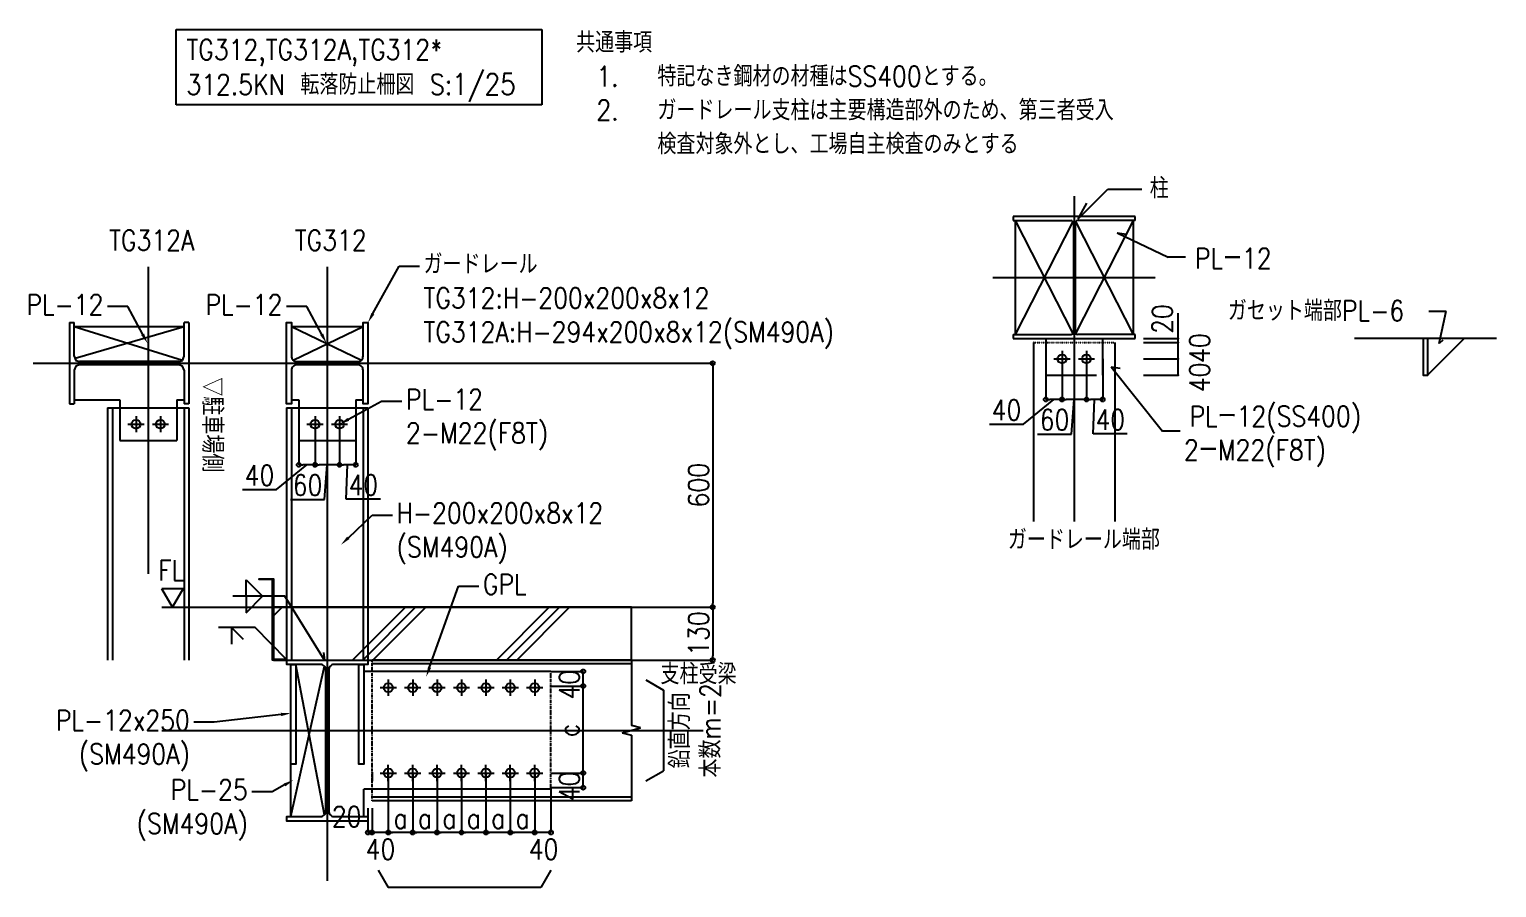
# Model space of a CAD drawing. Extents: x -668440 to 1010955, y -1678500 to 210463.
# Drawn here: x -299062 to -226898, y -1551839 to -1509617 of the extents above; entities that cross this region are included whole.
import ezdxf
from ezdxf import colors
from ezdxf.entities.mleader import LeaderData, LeaderLine
from ezdxf.enums import TextEntityAlignment as Align
from ezdxf.math import Vec2, Vec3

# ---------------------------------------------------------------- set-up
doc = ezdxf.new("R2010")
doc.units = 0
doc.header["$MEASUREMENT"] = 0
for name, pattern in [('CENTER', [2, 1.25, -0.25, 0.25, -0.25]), ('DASHED2', [0.375, 0.25, -0.125]), ('HIDDEN', [8, 1, -2, 2, -2, 1])]:
    doc.linetypes.add(name, pattern=pattern)
doc.layers.get('0').update_dxf_attribs({"color": 3, "linetype": 'CONTINUOUS'})
doc.layers.get('Defpoints').update_dxf_attribs({"color": 251, "linetype": 'CONTINUOUS'})
for name, color, linetype in [('RC床', 7, 'CONTINUOUS'), ('Sプレート', 1, 'CONTINUOUS'), ('Sプレート文字', 1, 'CONTINUOUS'), ('Sボルト', 2, 'CONTINUOUS'), ('S二次部材', 6, 'CONTINUOUS'), ('S二次部材文字', 6, 'CONTINUOUS'), ('S大梁', 4, 'CONTINUOUS'), ('s小梁', 7, 'CONTINUOUS'), ('S柱', 4, 'CONTINUOUS'), ('S柱文字', 4, 'CONTINUOUS'), ('寸法', 3, 'CONTINUOUS'), ('注記', 3, 'CONTINUOUS'), ('通り芯', 3, 'CENTER')]:
    doc.layers.add(name, color=color, linetype=linetype)
doc.styles.add('DRACAD', font='txt', dxfattribs={"width": 0.85, "bigfont": 'extfont2'})
doc.dimstyles.new('MYDIM', dxfattribs={"dimtxt": 120, "dimasz": 20, "dimexe": 1.25, "dimexo": 50, "dimgap": 50, "dimtad": 1, "dimdec": 4, "dimdsep": 46, "dimtxsty": 'DRACAD', "dimblk": 'ORIGIN', "dimcen": 2.5, "dimadec": 0, "dimazin": 0, "dimtfac": 1, "dimtdec": 4, "dimtmove": 0, "dimatfit": 3, "dimfxl": 1, "dimtolj": 1, "dimtzin": 0, "dimarcsym": 0})

# ---------------------------------------------------------------- blocks, each defined once
blk = doc.blocks.new('_ORIGIN')
at = {"color": 0, "linetype": 'ByBlock', "lineweight": -2}
blk.add_line((0, 0), (-1, 0), dxfattribs=at)
blk.add_circle((0, 0), 0.5, dxfattribs=at)
blk = doc.blocks.new('*D10367')
at = {"color": 0, "lineweight": -2}
for p, q in [((747.8, 0), (947.8, 0)), ((947.8, -10), (947.8, -590)), ((747.8, -600), (947.8, -600))]:
    blk.add_line(p, q, dxfattribs=at)
at = {"layer": 'Defpoints', "color": 0}
for p in [(747.8, 0), (747.8, -600), (947.8, -600)]:
    blk.add_point(p, dxfattribs=at)
at = {"color": 0, "linetype": 'ByBlock', "lineweight": -2, "xscale": 10, "yscale": 10, "zscale": 10}
for p, rotation in [((947.8, 0), 89.99999999999999), ((947.8, -600), 270)]:
    blk.add_blockref('_ORIGIN', p, dxfattribs=dict(at, rotation=rotation))
at = {"color": 0, "insert": (912.8, -300), "char_height": 50, "attachment_point": 5, "rotation": 90, "style": 'DRACAD'}
blk.add_mtext('\\A1;600', dxfattribs=at)
blk = doc.blocks.new('*D10368')
at = {"color": 0, "lineweight": -2}
for p, q in [((747.8, -600), (947.8, -600)), ((947.8, -610), (947.8, -720)), ((747.8, -730), (947.8, -730))]:
    blk.add_line(p, q, dxfattribs=at)
at = {"layer": 'Defpoints', "color": 0}
for p in [(747.8, -600), (747.8, -730), (947.8, -730)]:
    blk.add_point(p, dxfattribs=at)
at = {"color": 0, "linetype": 'ByBlock', "lineweight": -2, "xscale": 10, "yscale": 10, "zscale": 10}
for p, rotation in [((947.8, -600), 90), ((947.8, -730), 270)]:
    blk.add_blockref('_ORIGIN', p, dxfattribs=dict(at, rotation=rotation))
at = {"color": 0, "insert": (912.8, -665), "char_height": 50, "attachment_point": 5, "rotation": 90, "style": 'DRACAD'}
blk.add_mtext('\\A1;130', dxfattribs=at)
blk = doc.blocks.new('*D10369')
at = {"color": 0, "lineweight": -2}
for p, q in [((-30, -150), (-30, -250)), ((30, -150), (30, -250)), ((20, -250), (-20, -250)), ((-6.7, -334.9), (0, -250)), ((-90.4, -334.9), (-6.7, -334.9))]:
    blk.add_line(p, q, dxfattribs=at)
at = {"layer": 'Defpoints', "color": 0}
for p in [(-30, -150), (30, -150), (-30, -250)]:
    blk.add_point(p, dxfattribs=at)
at = {"color": 0, "linetype": 'ByBlock', "lineweight": -2, "xscale": 10, "yscale": 10, "zscale": 10, "rotation": 180}
blk.add_blockref('_ORIGIN', (-30, -250), dxfattribs=at)
at = {"color": 0, "linetype": 'ByBlock', "lineweight": -2, "xscale": 10, "yscale": 10, "zscale": 10}
blk.add_blockref('_ORIGIN', (30, -250), dxfattribs=at)
at = {"color": 0, "insert": (-48.6, -299.9), "char_height": 50, "attachment_point": 5, "style": 'DRACAD'}
blk.add_mtext('\\A1;60', dxfattribs=at)
blk = doc.blocks.new('*D10370')
at = {"color": 0, "lineweight": -2}
for p, q in [((-70, -150), (-70, -250)), ((-30, -150), (-30, -250)), ((-124.9, -310.8), (-50, -250)), ((-40, -250), (-60, -250)), ((-208.6, -310.8), (-124.9, -310.8))]:
    blk.add_line(p, q, dxfattribs=at)
at = {"layer": 'Defpoints', "color": 0}
for p in [(-70, -150), (-30, -150), (-70, -250)]:
    blk.add_point(p, dxfattribs=at)
at = {"color": 0, "linetype": 'ByBlock', "lineweight": -2, "xscale": 10, "yscale": 10, "zscale": 10, "rotation": 180}
blk.add_blockref('_ORIGIN', (-70, -250), dxfattribs=at)
at = {"color": 0, "linetype": 'ByBlock', "lineweight": -2, "xscale": 10, "yscale": 10, "zscale": 10}
blk.add_blockref('_ORIGIN', (-30, -250), dxfattribs=at)
at = {"color": 0, "insert": (-166.8, -275.8), "char_height": 50, "attachment_point": 5, "style": 'DRACAD'}
blk.add_mtext('\\A1;40', dxfattribs=at)
blk = doc.blocks.new('*D10371')
at = {"color": 0, "lineweight": -2}
for p, q in [((30, -150), (30, -250)), ((70, -150), (70, -250)), ((60, -250), (40, -250)), ((46.7, -334.6), (50, -250)), ((130.4, -334.6), (46.7, -334.6))]:
    blk.add_line(p, q, dxfattribs=at)
at = {"layer": 'Defpoints', "color": 0}
for p in [(30, -150), (70, -150), (30, -250)]:
    blk.add_point(p, dxfattribs=at)
at = {"color": 0, "linetype": 'ByBlock', "lineweight": -2, "xscale": 10, "yscale": 10, "zscale": 10, "rotation": 180}
blk.add_blockref('_ORIGIN', (30, -250), dxfattribs=at)
at = {"color": 0, "linetype": 'ByBlock', "lineweight": -2, "xscale": 10, "yscale": 10, "zscale": 10}
blk.add_blockref('_ORIGIN', (70, -250), dxfattribs=at)
at = {"color": 0, "insert": (88.6, -299.6), "char_height": 50, "attachment_point": 5, "style": 'DRACAD'}
blk.add_mtext('\\A1;40', dxfattribs=at)
blk = doc.blocks.new('*D10372')
at = {"color": 0, "lineweight": -2}
for p, q in [((1806.8, 10.7), (1806.8, -89.3)), ((1866.8, 10.7), (1866.8, -89.3)), ((1856.8, -89.3), (1816.8, -89.3)), ((1830.2, -174.2), (1836.8, -89.3)), ((1746.4, -174.2), (1830.2, -174.2))]:
    blk.add_line(p, q, dxfattribs=at)
at = {"layer": 'Defpoints', "color": 0}
for p in [(1806.8, 10.7), (1866.8, 10.7), (1806.8, -89.3)]:
    blk.add_point(p, dxfattribs=at)
at = {"color": 0, "linetype": 'ByBlock', "lineweight": -2, "xscale": 10, "yscale": 10, "zscale": 10, "rotation": 180}
blk.add_blockref('_ORIGIN', (1806.8, -89.3), dxfattribs=at)
at = {"color": 0, "linetype": 'ByBlock', "lineweight": -2, "xscale": 10, "yscale": 10, "zscale": 10}
blk.add_blockref('_ORIGIN', (1866.8, -89.3), dxfattribs=at)
at = {"color": 0, "insert": (1788.3, -139.2), "char_height": 50, "attachment_point": 5, "style": 'DRACAD'}
blk.add_mtext('\\A1;60', dxfattribs=at)
blk = doc.blocks.new('*D10373')
at = {"color": 0, "lineweight": -2}
for p, q in [((1766.8, 10.7), (1766.8, -89.3)), ((1806.8, 10.7), (1806.8, -89.3)), ((1711.9, -150.1), (1786.8, -89.3)), ((1796.8, -89.3), (1776.8, -89.3)), ((1628.2, -150.1), (1711.9, -150.1))]:
    blk.add_line(p, q, dxfattribs=at)
at = {"layer": 'Defpoints', "color": 0}
for p in [(1766.8, 10.7), (1806.8, 10.7), (1766.8, -89.3)]:
    blk.add_point(p, dxfattribs=at)
at = {"color": 0, "linetype": 'ByBlock', "lineweight": -2, "xscale": 10, "yscale": 10, "zscale": 10, "rotation": 180}
blk.add_blockref('_ORIGIN', (1766.8, -89.3), dxfattribs=at)
at = {"color": 0, "linetype": 'ByBlock', "lineweight": -2, "xscale": 10, "yscale": 10, "zscale": 10}
blk.add_blockref('_ORIGIN', (1806.8, -89.3), dxfattribs=at)
at = {"color": 0, "insert": (1670.1, -115.1), "char_height": 50, "attachment_point": 5, "style": 'DRACAD'}
blk.add_mtext('\\A1;40', dxfattribs=at)
blk = doc.blocks.new('*D10374')
at = {"color": 0, "lineweight": -2}
for p, q in [((1866.8, 10.7), (1866.8, -89.3)), ((1906.8, 10.7), (1906.8, -89.3)), ((1896.8, -89.3), (1876.8, -89.3)), ((1883.5, -173.9), (1886.8, -89.3)), ((1967.3, -173.9), (1883.5, -173.9))]:
    blk.add_line(p, q, dxfattribs=at)
at = {"layer": 'Defpoints', "color": 0}
for p in [(1866.8, 10.7), (1906.8, 10.7), (1866.8, -89.3)]:
    blk.add_point(p, dxfattribs=at)
at = {"color": 0, "linetype": 'ByBlock', "lineweight": -2, "xscale": 10, "yscale": 10, "zscale": 10, "rotation": 180}
blk.add_blockref('_ORIGIN', (1866.8, -89.3), dxfattribs=at)
at = {"color": 0, "linetype": 'ByBlock', "lineweight": -2, "xscale": 10, "yscale": 10, "zscale": 10}
blk.add_blockref('_ORIGIN', (1906.8, -89.3), dxfattribs=at)
at = {"color": 0, "insert": (1925.4, -138.9), "char_height": 50, "attachment_point": 5, "style": 'DRACAD'}
blk.add_mtext('\\A1;40', dxfattribs=at)
blk = doc.blocks.new('*D10375')
at = {"color": 0, "lineweight": -2}
for p, q in [((150, -1007.9), (150, -1154.3)), ((210, -1007.9), (210, -1154.3)), ((200, -1154.3), (160, -1154.3))]:
    blk.add_line(p, q, dxfattribs=at)
at = {"layer": 'Defpoints', "color": 0}
for p in [(150, -1007.9), (210, -1007.9), (150, -1154.3)]:
    blk.add_point(p, dxfattribs=at)
at = {"color": 0, "linetype": 'ByBlock', "lineweight": -2, "xscale": 10, "yscale": 10, "zscale": 10, "rotation": 180}
blk.add_blockref('_ORIGIN', (150, -1154.3), dxfattribs=at)
at = {"color": 0, "linetype": 'ByBlock', "lineweight": -2, "xscale": 10, "yscale": 10, "zscale": 10}
blk.add_blockref('_ORIGIN', (210, -1154.3), dxfattribs=at)
at = {"color": 0, "insert": (180, -1119.3), "char_height": 50, "attachment_point": 5, "style": 'DRACAD'}
blk.add_mtext('\\A1;\\A1;a', dxfattribs=at)
blk = doc.blocks.new('*D10376')
at = {"color": 0, "lineweight": -2}
for p, q in [((210, -1007.9), (210, -1154.3)), ((270, -1007.9), (270, -1154.3)), ((260, -1154.3), (220, -1154.3))]:
    blk.add_line(p, q, dxfattribs=at)
at = {"layer": 'Defpoints', "color": 0}
for p in [(210, -1007.9), (270, -1007.9), (210, -1154.3)]:
    blk.add_point(p, dxfattribs=at)
at = {"color": 0, "linetype": 'ByBlock', "lineweight": -2, "xscale": 10, "yscale": 10, "zscale": 10, "rotation": 180}
blk.add_blockref('_ORIGIN', (210, -1154.3), dxfattribs=at)
at = {"color": 0, "linetype": 'ByBlock', "lineweight": -2, "xscale": 10, "yscale": 10, "zscale": 10}
blk.add_blockref('_ORIGIN', (270, -1154.3), dxfattribs=at)
at = {"color": 0, "insert": (240, -1119.3), "char_height": 50, "attachment_point": 5, "style": 'DRACAD'}
blk.add_mtext('\\A1;\\A1;a', dxfattribs=at)
blk = doc.blocks.new('*D10377')
at = {"color": 0, "lineweight": -2}
for p, q in [((270, -1007.9), (270, -1154.3)), ((330, -1007.9), (330, -1154.3)), ((320, -1154.3), (280, -1154.3))]:
    blk.add_line(p, q, dxfattribs=at)
at = {"layer": 'Defpoints', "color": 0}
for p in [(270, -1007.9), (330, -1007.9), (270, -1154.3)]:
    blk.add_point(p, dxfattribs=at)
at = {"color": 0, "linetype": 'ByBlock', "lineweight": -2, "xscale": 10, "yscale": 10, "zscale": 10, "rotation": 180}
blk.add_blockref('_ORIGIN', (270, -1154.3), dxfattribs=at)
at = {"color": 0, "linetype": 'ByBlock', "lineweight": -2, "xscale": 10, "yscale": 10, "zscale": 10}
blk.add_blockref('_ORIGIN', (330, -1154.3), dxfattribs=at)
at = {"color": 0, "insert": (300, -1119.3), "char_height": 50, "attachment_point": 5, "style": 'DRACAD'}
blk.add_mtext('\\A1;\\A1;a', dxfattribs=at)
blk = doc.blocks.new('*D10378')
at = {"color": 0, "lineweight": -2}
for p, q in [((330, -1007.9), (330, -1154.3)), ((390, -1007.9), (390, -1154.3)), ((380, -1154.3), (340, -1154.3))]:
    blk.add_line(p, q, dxfattribs=at)
at = {"layer": 'Defpoints', "color": 0}
for p in [(330, -1007.9), (390, -1007.9), (330, -1154.3)]:
    blk.add_point(p, dxfattribs=at)
at = {"color": 0, "linetype": 'ByBlock', "lineweight": -2, "xscale": 10, "yscale": 10, "zscale": 10, "rotation": 180}
blk.add_blockref('_ORIGIN', (330, -1154.3), dxfattribs=at)
at = {"color": 0, "linetype": 'ByBlock', "lineweight": -2, "xscale": 10, "yscale": 10, "zscale": 10}
blk.add_blockref('_ORIGIN', (390, -1154.3), dxfattribs=at)
at = {"color": 0, "insert": (360, -1119.3), "char_height": 50, "attachment_point": 5, "style": 'DRACAD'}
blk.add_mtext('\\A1;\\A1;a', dxfattribs=at)
blk = doc.blocks.new('*D10379')
at = {"color": 0, "lineweight": -2}
for p, q in [((390, -1007.9), (390, -1154.3)), ((450, -1007.9), (450, -1154.3)), ((440, -1154.3), (400, -1154.3))]:
    blk.add_line(p, q, dxfattribs=at)
at = {"layer": 'Defpoints', "color": 0}
for p in [(390, -1007.9), (450, -1007.9), (390, -1154.3)]:
    blk.add_point(p, dxfattribs=at)
at = {"color": 0, "linetype": 'ByBlock', "lineweight": -2, "xscale": 10, "yscale": 10, "zscale": 10, "rotation": 180}
blk.add_blockref('_ORIGIN', (390, -1154.3), dxfattribs=at)
at = {"color": 0, "linetype": 'ByBlock', "lineweight": -2, "xscale": 10, "yscale": 10, "zscale": 10}
blk.add_blockref('_ORIGIN', (450, -1154.3), dxfattribs=at)
at = {"color": 0, "insert": (420, -1119.3), "char_height": 50, "attachment_point": 5, "style": 'DRACAD'}
blk.add_mtext('\\A1;\\A1;a', dxfattribs=at)
blk = doc.blocks.new('*D10380')
at = {"color": 0, "lineweight": -2}
for p, q in [((450, -1007.9), (450, -1154.3)), ((510, -1007.9), (510, -1154.3)), ((500, -1154.3), (460, -1154.3))]:
    blk.add_line(p, q, dxfattribs=at)
at = {"layer": 'Defpoints', "color": 0}
for p in [(450, -1007.9), (510, -1007.9), (450, -1154.3)]:
    blk.add_point(p, dxfattribs=at)
at = {"color": 0, "linetype": 'ByBlock', "lineweight": -2, "xscale": 10, "yscale": 10, "zscale": 10, "rotation": 180}
blk.add_blockref('_ORIGIN', (450, -1154.3), dxfattribs=at)
at = {"color": 0, "linetype": 'ByBlock', "lineweight": -2, "xscale": 10, "yscale": 10, "zscale": 10}
blk.add_blockref('_ORIGIN', (510, -1154.3), dxfattribs=at)
at = {"color": 0, "insert": (480, -1119.3), "char_height": 50, "attachment_point": 5, "style": 'DRACAD'}
blk.add_mtext('\\A1;\\A1;a', dxfattribs=at)
blk = doc.blocks.new('H294200断面')
for p, q in [((100, 294), (-100, 294)), ((-100, 294), (-100, 282)), ((100, 294), (100, 282)), ((-17, 282), (-100, 282)), ((-7, 278), (-17, 282)), ((-4, 269), (-7, 278)), ((-4, 25), (-4, 269)), ((7, 278), (4, 269)), ((4, 25), (4, 269)), ((17, 282), (7, 278)), ((17, 282), (100, 282)), ((-17, 12), (-100, 12)), ((-100, 0), (-100, 12)), ((100, 0), (-100, 0)), ((-17, 12), (-7, 16)), ((-7, 16), (-4, 25)), ((4, 25), (7, 16)), ((7, 16), (17, 12)), ((17, 12), (100, 12)), ((100, 0), (100, 12))]:
    blk.add_line(p, q)
blk = doc.blocks.new('転落防止柵詳細')
at = {"layer": 'RC床'}
h = blk.add_hatch(dxfattribs=at)
h.set_pattern_fill('CONCRETE', color=256, scale=500, style=0, pattern_type=2)
h.set_pattern_definition([(45, (-43048.62, 626590.11), (-176.7767, 176.7767), []), (45, (-43048.62, 626615.11), (-176.7767, 176.7767), []), (45, (-43048.62, 626640.11), (-176.7767, 176.7767), [])])
h.paths.add_polyline_path([(-132.7195, -729.999), (747.8015, -729.999), (747.8015, -600), (-132.7195, -600)])
blk.add_lwpolyline([(-132.7195, -729.999), (747.8015, -729.999), (747.8015, -600), (-132.7195, -600)], close=True, dxfattribs=at)
at = {"layer": 'Sプレート', "linetype": 'Continuous'}
for p, q in [((1691.84209, 350.68717), (1691.83946, 70.68617)), ((1833.65107, 348.27384), (1691.83946, 70.68617)), ((1691.84209, 350.68717), (1833.64849, 73.09984)), ((1981.84409, 350.68445), (1840.03249, 73.09978)), ((1840.03507, 348.27378), (1981.84146, 70.68345)), ((1981.84409, 350.68445), (1981.84146, 70.68345)), ((-622.25989, 90), (-356.06751, 7.80761)), ((-622.25989, 90), (-352.25989, 90)), ((-620.25989, 12), (-352.25989, 90)), ((-88, 90), (84.19239, 7.80761)), ((-88, 90), (88, 90)), ((-84.19239, 7.80761), (88, 90)), ((-622.25989, -90), (-510.25989, -90)), ((-370.25989, -90), (-352.25989, -90)), ((-88, -90), (-70, -90)), ((70, -90), (88, -90)), ((-89.5, -1114.999), (-89.5, -740.999)), ((-89.5, -1114.999), (-7.30761, -744.80661)), ((-7.30761, -1111.19139), (-77.5, -740.999)), ((89.5, -1114.999), (89.5, -1047.94702))]:
    blk.add_line(p, q, dxfattribs=at)
at = {"layer": 'Sプレート'}
for p, q in [((-510.25989, -90), (-510.25989, -190)), ((-370.25989, -90), (-370.25989, -190)), ((-70, -90), (-70, -190)), ((70, -90), (70, -190)), ((-510.25989, -190), (-370.25989, -190)), ((-70, -190), (70, -190)), ((549.9825, -757.999), (89.5, -757.999)), ((549.9825, -1047.94702), (89.5, -1047.94702))]:
    blk.add_line(p, q, dxfattribs=at)
at = {"layer": 'Sプレート', "linetype": 'HIDDEN', "ltscale": 0.5}
blk.add_line((549.9825, -1047.94702), (549.9825, -757.999), dxfattribs=at)
at = {"layer": 'Sプレート', "linetype": 'DASHED2', "ltscale": 500}
blk.add_lwpolyline([(1766.84178, 60.68631), (1766.84178, -29.31369), (1906.84346, -29.30994), (1906.84009, 60.69006)], dxfattribs=at)
at = {"layer": 'Sプレート'}
for points in [[(-89.5, -740.999), (-77.5, -740.999), (-77.5, -985.999), (-89.5, -985.999)], [(77.5, -740.999), (89.5, -740.999), (89.5, -985.973), (77.5, -985.973)]]:
    blk.add_lwpolyline(points, close=True, dxfattribs=at)
for centre in [(1806.84178, 10.68631), (1866.84178, 10.68631), (-470.25989, -150), (-410.25989, -150), (-30, -150), (30, -150), (149.9825, -797.999), (209.9825, -797.999), (269.9825, -797.999), (329.9825, -797.999), (389.9825, -797.999), (449.9825, -797.999), (509.9825, -797.999), (149.9825, -1007.94702), (209.9825, -1007.94702), (269.9825, -1007.94702), (329.9825, -1007.94702), (389.9825, -1007.94702), (449.9825, -1007.94702), (509.9825, -1007.94702)]:
    blk.add_circle(centre, 11, dxfattribs=at)
at = {"layer": 'Sプレート文字', "linetype": 'Continuous'}
for p, q in [((1942.59972, 320.34606), (2067.33189, 260.93609)), ((1942.59972, 320.34606), (1965.27154, 317.44236)), ((2110.03239, 260.93609), (2067.33189, 260.93609)), ((2708.39433, 127.70679), (2751.09483, 127.70679)), ((2733.906, 48.50176), (2751.09483, 127.70679)), ((2743.39096, 57.06954), (2733.906, 48.50176)), ((1927.74613, -8.60521), (2054.13515, -167.01526)), ((1927.74613, -8.60521), (1949.36766, -12.31176)), ((2096.83565, -167.01526), (2054.13515, -167.01526)), ((-199.81808, -573.22243), (-199.81808, -532.71043)), ((-199.81808, -532.71043), (-159.31032, -573.22243)), ((-104.43771, -573.22243), (-232.17308, -573.22243)), ((-199.81808, -573.22243), (-199.81808, -613.73443)), ((-199.81808, -613.73443), (-159.31032, -573.22243)), ((-6.58887, -729.999), (-104.43771, -573.22243)), ((-177.33415, -650.14039), (-267.74515, -650.14039)), ((-235.39015, -650.14039), (-206.74615, -678.78739)), ((-235.39015, -650.14039), (-235.39015, -690.65239)), ((-100.0195, -728.849), (-177.33415, -650.14039)), ((-9.65722, -711.745), (-6.58887, -729.999))]:
    blk.add_line(p, q, dxfattribs=at)
at = {"layer": 'Sボルト'}
for p, q in [((1786.84178, 10.68631), (1826.84178, 10.68631)), ((1806.84178, 30.68631), (1806.84178, -9.31369)), ((1846.84178, 10.68631), (1886.84178, 10.68631)), ((1866.84178, 30.68631), (1866.84178, -9.31369)), ((-470.25989, -130), (-470.25989, -170)), ((-410.25989, -130), (-410.25989, -170)), ((-30, -130), (-30, -170)), ((30, -130), (30, -170)), ((-490.25989, -150), (-450.25989, -150)), ((-430.25989, -150), (-390.25989, -150)), ((-50, -150), (-10, -150)), ((10, -150), (50, -150)), ((149.9825, -777.999), (149.9825, -817.999)), ((209.9825, -777.999), (209.9825, -817.999)), ((269.9825, -777.999), (269.9825, -817.999)), ((329.9825, -777.999), (329.9825, -817.999)), ((389.9825, -777.999), (389.9825, -817.999)), ((449.9825, -777.999), (449.9825, -817.999)), ((509.9825, -777.999), (509.9825, -817.999)), ((129.9825, -797.999), (169.9825, -797.999)), ((189.9825, -797.999), (229.9825, -797.999)), ((249.9825, -797.999), (289.9825, -797.999)), ((309.9825, -797.999), (349.9825, -797.999)), ((369.9825, -797.999), (409.9825, -797.999)), ((429.9825, -797.999), (469.9825, -797.999)), ((489.9825, -797.999), (529.9825, -797.999)), ((129.9825, -1007.94702), (169.9825, -1007.94702)), ((149.9825, -1027.94702), (149.9825, -987.94702)), ((189.9825, -1007.94702), (229.9825, -1007.94702)), ((209.9825, -1027.94702), (209.9825, -987.94702)), ((249.9825, -1007.94702), (289.9825, -1007.94702)), ((269.9825, -1027.94702), (269.9825, -987.94702)), ((309.9825, -1007.94702), (349.9825, -1007.94702)), ((329.9825, -1027.94702), (329.9825, -987.94702)), ((369.9825, -1007.94702), (409.9825, -1007.94702)), ((389.9825, -1027.94702), (389.9825, -987.94702)), ((429.9825, -1007.94702), (469.9825, -1007.94702)), ((449.9825, -1027.94702), (449.9825, -987.94702)), ((489.9825, -1007.94702), (529.9825, -1007.94702)), ((509.9825, -1027.94702), (509.9825, -987.94702))]:
    blk.add_line(p, q, dxfattribs=at)
at = {"layer": 'S二次部材', "linetype": 'HIDDEN', "ltscale": 0.2}
blk.add_line((1736.83978, 50.68431), (1937.32548, 50.68431), dxfattribs=at)
at = {"layer": 'S二次部材', "linetype": 'Continuous'}
blk.add_line((1737.32348, 50.68431), (1736.84178, 50.68431), dxfattribs=at)
at = {"layer": 'S二次部材'}
for p, q in [((1736.84178, 50.68431), (1736.84178, -389.31469)), ((1936.84178, 50.68431), (1936.84178, -389.31469)), ((-540.25989, -110), (-540.25989, -729.999)), ((-540.25989, -110), (-340.25989, -110)), ((-528.25989, -110), (-528.25989, -729.999)), ((-352.25989, -110), (-352.25989, -729.999)), ((-340.25989, -110), (-340.25989, -729.999)), ((-100, -110), (-100, -729.999)), ((-100, -110), (100, -110)), ((-88, -110), (-88, -729.999)), ((88, -110), (88, -729.999)), ((100, -110), (100, -729.999))]:
    blk.add_line(p, q, dxfattribs=at)
blk.add_lwpolyline([(88, 17), (88, 100), (100, 100), (100, -100), (88, -100), (88, -17, 0.4142135624), (75, -4), (-75, -4, 0.4142135624), (-88, -17), (-88, -100), (-100, -100), (-100, 100), (-88, 100), (-88, 17, 0.4142135624), (-75, 4), (75, 4, 0.4142135624)], format="xyb", close=True, dxfattribs=at)
blk.add_lwpolyline([(-100.0195, -727.699), (-100.0195, -729.999), (-135.0195, -729.999), (-135.0195, -532.299), (-167.7195, -532.299), (-167.7195, -529.999), (-132.7195, -529.999), (-132.7195, -727.699)], close=True, dxfattribs=at)
at = {"layer": 'S大梁'}
blk.add_lwpolyline([(99.5, -729.999), (99.5, -740.999), (16.5, -740.999, 0.4142135624), (3.5, -753.999), (3.5, -1101.999, 0.4142135624), (16.5, -1114.999), (99.5, -1114.999), (99.5, -1125.999), (-99.5, -1125.999), (-99.5, -1114.999), (-16.5, -1114.999, 0.4142135624), (-3.5, -1101.999), (-3.5, -753.999, 0.4142135624), (-16.5, -740.999), (-99.5, -740.999), (-99.5, -729.999)], format="xyb", close=True, dxfattribs=at)
at = {"layer": 's小梁', "linetype": 'Continuous'}
for p, q in [((747.8015, -729.999), (109.9805, -729.999)), ((747.8015, -738.999), (109.9805, -738.999)), ((109.9805, -1005.96607), (109.9805, -1027.975)), ((747.8015, -1066.999), (109.9805, -1066.999)), ((747.8015, -1075.999), (109.9805, -1075.999))]:
    blk.add_line(p, q, dxfattribs=at)
at = {"layer": 's小梁', "linetype": 'HIDDEN', "ltscale": 0.5}
blk.add_line((109.9805, -1075.999), (109.9805, -729.999), dxfattribs=at)
at = {"layer": 'S柱', "linetype": 'Continuous'}
for p, q in [((1686.84418, 360.68721), (1686.84409, 350.68721)), ((1686.84409, 350.68721), (1828.84209, 350.68588)), ((1986.84218, 360.6844), (1686.84418, 360.68721)), ((1834.84203, 344.68583), (1834.83952, 76.68483)), ((1838.84403, 344.68579), (1838.84152, 76.68479)), ((1986.84209, 350.6844), (1844.84409, 350.68573)), ((1986.84209, 350.6844), (1986.84218, 360.6844)), ((1686.84146, 70.68621), (1686.84137, 60.68621)), ((1686.84137, 60.68621), (1986.83937, 60.6834)), ((1686.84146, 70.68621), (1828.83946, 70.68488)), ((1986.83946, 70.6834), (1844.84146, 70.68473)), ((1986.83937, 60.6834), (1986.83946, 70.6834))]:
    blk.add_line(p, q, dxfattribs=at)
for centre, start, end in [((1828.84203, 344.68588), 359.99946085, 90.01113185), ((1844.84403, 344.68573), 90.01113185, 180.02280086), ((1828.83952, 76.68488), 269.97717485, 359.98884485), ((1844.93452, 76.55873), 180.02280085, 269.97717485)]:
    blk.add_arc(centre, 5.997, start, end, dxfattribs=at)
at = {"layer": 'S柱文字', "linetype": 'Continuous'}
for p, q in [((1846.16054, 355.2689), (1919.27054, 428.3789)), ((1919.27054, 428.3789), (2002.56854, 428.3789)), ((1846.16054, 355.2689), (1868.07554, 393.2249))]:
    blk.add_line(p, q, dxfattribs=at)
at = {"layer": '寸法', "linetype": 'Continuous'}
for p, q in [((2091.61297, 122.8848), (2091.61522, 10.7029)), ((2006.98868, 60.67473), (2091.61297, 60.67949)), ((2006.98868, 50.69714), (2091.61297, 50.7019)), ((2006.99093, 10.69814), (2091.61522, 10.7029)), ((2006.99093, 10.69814), (2091.61522, 10.7029)), ((2091.61522, 10.7029), (2091.61747, -29.2981)), ((2091.61522, 10.7029), (2091.61634, -9.2971)), ((2006.99318, -29.30286), (2091.61747, -29.2981)), ((549.9825, -757.999), (629.1135, -757.999)), ((629.1135, -793.998), (629.1135, -757.999)), ((549.9825, -793.998), (629.1135, -793.998)), ((629.1135, -1043.94602), (629.1135, -793.998)), ((549.9825, -1007.94702), (629.1135, -1007.94702)), ((549.9825, -1043.94602), (629.1135, -1043.94602)), ((149.9825, -1046.50774), (149.9825, -1154.32609)), ((509.9835, -1046.50774), (509.9835, -1154.32609)), ((549.9825, -1046.50774), (549.9825, -1154.32609)), ((99.9785, -1094.75959), (99.9785, -1154.32609)), ((109.9805, -1094.75959), (109.9805, -1154.32609)), ((549.9825, -1154.32609), (99.9785, -1154.32609))]:
    blk.add_line(p, q, dxfattribs=at)
for points in [[(2091.6129, 61.92949, -1), (2091.61304, 59.42949, -1)], [(2091.6129, 51.9519, -1), (2091.61304, 49.4519, -1)], [(2091.61529, 9.4529, -1), (2091.61515, 11.9529, -1)], [(2091.61529, 9.4529, -1), (2091.61515, 11.9529, -1)], [(2091.6174, -28.0481, -1), (2091.61754, -30.5481, -1)]]:
    blk.add_lwpolyline(points, format="xyb", close=True, dxfattribs=at)
for centre in [(629.1135, -757.999), (629.1135, -793.998), (629.1135, -1007.94702), (629.1135, -1043.94602), (99.9785, -1154.32609), (109.9805, -1154.32609), (149.9825, -1154.32609), (509.9835, -1154.32609), (509.9835, -1154.32609), (549.9825, -1154.32609)]:
    blk.add_circle(centre, 4.998, dxfattribs=at)
at = {"layer": '注記', "linetype": 'Continuous'}
for p, q in [((2875.49526, 60.6834), (2525.69948, 60.6834)), ((-380.79986, -600), (-406.81886, -554.934)), ((-354.78086, -554.934), (-406.81886, -554.934)), ((-380.79986, -600), (-354.78086, -554.934)), ((747.8015, -729.686), (747.8015, -890.999)), ((783.35864, -778.77281), (826.65991, -803.77281)), ((826.65991, -803.77281), (826.65991, -1002.22519)), ((725.4095, -908.999), (770.1935, -896.999)), ((770.1935, -896.999), (747.8015, -890.999)), ((725.4095, -908.999), (747.8015, -914.999)), ((747.8015, -914.999), (747.8015, -1075.999)), ((783.35864, -1027.22519), (826.65991, -1002.22519)), ((124.9825, -1246.60806), (149.9825, -1289.90933)), ((549.9825, -1246.60806), (524.9825, -1289.90933)), ((524.9825, -1289.90933), (149.9825, -1289.90933))]:
    blk.add_line(p, q, dxfattribs=at)
at = {"layer": '注記', "transparency": 33554636}
blk.add_line((2706.59737, -28.25288), (2795.53365, 60.6834), dxfattribs=at)
blk.add_lwpolyline([(2694.59737, 60.6834), (2694.59737, -29.30994), (2706.59737, -29.30994), (2706.59737, 60.6834)], close=True, dxfattribs=at)
at = {"layer": '通り芯'}
for p, q in [((1836.84178, 410.68531), (1836.84178, -389.31469)), ((-440.25989, 237.01954), (-440.25989, -518.05827)), ((0, 237.01954), (0, -1273.13607)), ((1636.84178, 210.68531), (2036.84178, 210.68531)), ((-723.33379, 0), (947.8015, 0)), ((-406.81886, -600), (928.95304, -600)), ((-406.81886, -902.999), (924.57731, -902.999))]:
    blk.add_line(p, q, dxfattribs=at)
at = {"layer": 'S二次部材', "rotation": 90}
blk.add_blockref('H294200断面', (-340.25989, 0), dxfattribs=at)
at = {"layer": 'Sプレート文字', "linetype": 'Continuous', "style": 'DRACAD', "width": 0.85}
for s, p in [('PLー12', (2133.31125, 232.89554)), ('ガセット端部PL-6', (2214.46844, 104.18138)), ('PLー12(SS400)', (2120.11451, -155.37469)), ('2ーM22(F8T)', (2106.64613, -238.26512))]:
    blk.add_text(s, height=50, dxfattribs=at).set_placement(p)
at = {"layer": 'S柱文字', "linetype": 'Continuous', "style": 'DRACAD', "width": 0.85}
blk.add_text('柱', height=50, dxfattribs=at).set_placement((2022.51376, 405.30637))
at = {"layer": '寸法', "linetype": 'Continuous', "style": 'DRACAD', "width": 0.85}
for s, p in [('20', (2078.23378, 72.11309)), ('40', (2170.18344, 0.68481)), ('40', (2170.18344, -71.27166)), ('40', (620.12413, -827.23246)), ('40', (620.12413, -1077.18047))]:
    blk.add_text(s, height=50, rotation=90, dxfattribs=at).set_placement(p)
blk.add_text('c', height=50, rotation=90, dxfattribs=at).set_placement((619.1135, -902.999), align=Align.CENTER)
for s, p in [('20', (11.1658, -1140.16963)), ('40', (94.27056, -1220.44622)), ('40', (495.2747, -1220.44622))]:
    blk.add_text(s, height=50, dxfattribs=at).set_placement(p)
at = {"layer": '注記', "linetype": 'Continuous', "style": 'DRACAD', "width": 0.85}
for s, p in [('TG312A', (-431.90271, 327.53468)), ('TG312', (8.35719, 327.53468))]:
    blk.add_text(s, height=50, dxfattribs=at).set_placement(p, align=Align.TOP_CENTER)
blk.add_text('▽駐車場側', height=50, rotation=270, dxfattribs=at).set_placement((-257.69123, -151.4914), align=Align.TOP_CENTER)
for s, p in [('ガードレール端部', (1673.47509, -458.94182)), ('FL', (-415.82486, -534.66454)), (' 支柱受梁', (781.52954, -789.62629))]:
    blk.add_text(s, height=50, dxfattribs=at).set_placement(p)
for s, p in [('本数m=2', (982.28534, -902.999)), ('鉛直方向', (906.87541, -902.999))]:
    blk.add_text(s, height=50, rotation=90, dxfattribs=at).set_placement(p, align=Align.BOTTOM_CENTER)
at = {"layer": '注記', "insert": (-346.41562, 796.1589), "char_height": 50, "attachment_point": 1, "style": 'DRACAD', "bg_fill": 16, "box_fill_scale": 1.5, "bg_fill_color": 257, "bg_fill_transparency": 0}
blk.add_mtext('TG312,TG312A,TG312*\\P312.5KN 転落防止柵図 S:{\\H1.047395x;1/25 }', dxfattribs=at)
at = {"layer": '注記', "insert": (611.8026, 814.06966), "char_height": 50, "width": 1339.3880208, "attachment_point": 1, "style": 'DRACAD'}
blk.add_mtext('共通事項\\P\\pxi-3,l4,t4;1.^I特記なき鋼材の材種はSS400とする。\\P2.^Iガードレール支柱は主要構造部外のため、第三者受入検査対象外とし、工場自主検査のみとする', dxfattribs=at)
for base, p1, p2, picture, middle in [((947.8015, -600), (747.8015, 0), (747.8015, -600), '*D10367', (912.8015, -300)), ((947.8015, -730), (747.8015, -600), (747.8015, -730), '*D10368', (912.8015, -665))]:
    dim = blk.add_linear_dim(base=base, p1=p1, p2=p2, angle=90, dimstyle='MYDIM', override={"dimtxt": 50, "dimasz": 10, "dimexe": 0, "dimexo": 0, "dimgap": 10})
    dim.commit()
    dim.dimension.update_dxf_attribs({"geometry": picture, "text_midpoint": middle})
for base, p1, p2, override, picture, middle in [((1766.84178, -89.31369), (1806.84178, 10.68631), (1766.84178, 10.68631), {"dimtxt": 50, "dimasz": 10, "dimexe": 0, "dimexo": 0, "dimgap": 10, "dimtmove": 1}, '*D10373', (1701.94408, -150.09068)), ((1806.84178, -89.31369), (1866.84178, 10.68631), (1806.84178, 10.68631), {"dimtxt": 50, "dimasz": 10, "dimexe": 0, "dimexo": 0, "dimgap": 10, "dimtad": 1, "dimjust": 0, "dimtmove": 1}, '*D10372', (1820.1638, -174.1776)), ((1866.84178, -89.31369), (1906.84178, 10.68631), (1866.84178, 10.68631), {"dimtxt": 50, "dimasz": 10, "dimexe": 0, "dimexo": 0, "dimgap": 10, "dimtmove": 1}, '*D10374', (1893.53201, -173.90074)), ((-70, -250), (-30, -150), (-70, -150), {"dimtxt": 50, "dimasz": 10, "dimexe": 0, "dimexo": 0, "dimgap": 10, "dimtmove": 1}, '*D10370', (-134.8977, -310.77699)), ((-30, -250), (30, -150), (-30, -150), {"dimtxt": 50, "dimasz": 10, "dimexe": 0, "dimexo": 0, "dimgap": 10, "dimtad": 1, "dimjust": 0, "dimtmove": 1}, '*D10369', (-16.67797, -334.86391)), ((30, -250), (70, -150), (30, -150), {"dimtxt": 50, "dimasz": 10, "dimexe": 0, "dimexo": 0, "dimgap": 10, "dimtmove": 1}, '*D10371', (56.69024, -334.58705))]:
    dim = blk.add_linear_dim(base=base, p1=p1, p2=p2, dimstyle='MYDIM', override=override)
    dim.commit()
    dim.dimension.update_dxf_attribs({"geometry": picture, "text_midpoint": middle, "dimtype": 128})
for base, p1, p2, picture, middle in [((149.9825, -1154.32609), (209.9825, -1007.94702), (149.9825, -1007.94702), '*D10375', (179.9825, -1119.32609)), ((209.9825, -1154.32609), (269.9825, -1007.94702), (209.9825, -1007.94702), '*D10376', (239.9825, -1119.32609)), ((269.9825, -1154.32609), (329.9825, -1007.94702), (269.9825, -1007.94702), '*D10377', (299.9825, -1119.32609)), ((329.9825, -1154.32609), (389.9825, -1007.94702), (329.9825, -1007.94702), '*D10378', (359.9825, -1119.32609)), ((389.9825, -1154.32609), (449.9825, -1007.94702), (389.9825, -1007.94702), '*D10379', (419.9825, -1119.32609)), ((449.9825, -1154.32609), (509.9825, -1007.94702), (449.9825, -1007.94702), '*D10380', (479.9825, -1119.32609))]:
    dim = blk.add_linear_dim(base=base, p1=p1, p2=p2, text='\\A1;a', dimstyle='MYDIM', override={"dimtxt": 50, "dimasz": 10, "dimexe": 0, "dimexo": 0, "dimgap": 10, "dimtad": 1, "dimjust": 0, "dimtxsty": 'DRACAD', "dimtmove": 0})
    dim.commit()
    dim.dimension.update_dxf_attribs({"geometry": picture, "text_midpoint": middle})
at = {"layer": 'Sプレート文字'}
ml = blk.add_multileader_mtext('Standard', dxfattribs=at)
ml.set_content('PL-12', style='DRACAD')
ml.set_leader_properties()
ml.build(insert=Vec2(0, 0))
ml.multileader.update_dxf_attribs({"dogleg_length": 50, "arrow_head_size": 25})
ctx = ml.context
ctx.base_point, ctx.char_height, ctx.arrow_head_size, ctx.landing_gap_size, ctx.plane_origin = Vec3(-744.72494, 139.23486), 50, 25, 10, Vec3(-209013.49808, 369363.97258)
ctx.text_align_type = 2
notes = []
notes.append((ctx, [(0, (1, 1, 0), (-490.55827, 139.23486), (-1, 0), 50, [(0, [(-442.1637, 48.90381)], 0, [])])]))
ctx.mtext.insert, ctx.mtext.alignment = Vec3(-550.55827, 169.23486), 3
ml = blk.add_multileader_mtext('Standard', dxfattribs=at)
ml.set_content('PL-12', style='DRACAD')
ml.set_leader_properties()
ml.build(insert=Vec2(0, 0))
ml.multileader.update_dxf_attribs({"dogleg_length": 50, "arrow_head_size": 25})
ctx = ml.context
ctx.base_point, ctx.char_height, ctx.arrow_head_size, ctx.landing_gap_size, ctx.plane_origin = Vec3(-304.46504, 139.23486), 50, 25, 10, Vec3(-208573.23818, 369363.97258)
ctx.text_align_type = 2
notes.append((ctx, [(0, (1, 1, 0), (-50.29838, 139.23486), (-1, 0), 50, [(0, [(-1.90381, 48.90381)], 0, [])])]))
ctx.mtext.insert, ctx.mtext.alignment = Vec3(-110.29838, 169.23486), 3
ml = blk.add_multileader_mtext('Standard', dxfattribs=at)
ml.set_content('PL-12\\P2-M22(F8T)', style='DRACAD')
ml.set_leader_properties()
ml.build(insert=Vec2(0, 0))
ml.multileader.update_dxf_attribs({"dogleg_length": 50, "arrow_head_size": 25})
ctx = ml.context
ctx.base_point, ctx.char_height, ctx.arrow_head_size, ctx.landing_gap_size, ctx.plane_origin = Vec3(183.33656, -93.65345), 50, 25, 10, Vec3(-208019.24142, 369148.86485)
notes.append((ctx, [(0, (1, 1, 0), (133.33656, -93.65345), (1, 0), 50, [(0, [(30, -150)], 0, [])])]))
ctx.mtext.insert = Vec3(193.33656, -63.65345)
ml = blk.add_multileader_mtext('Standard', dxfattribs=at)
ml.set_content('GPL', style='DRACAD')
ml.set_leader_properties()
ml.build(insert=Vec2(0, 0))
ml.multileader.update_dxf_attribs({"dogleg_length": 50, "arrow_head_size": 25})
ctx = ml.context
ctx.base_point, ctx.char_height, ctx.arrow_head_size, ctx.landing_gap_size, ctx.plane_origin = Vec3(372.5154, -548.64005), 50, 25, 10, Vec3(-207856.76665, 368782.52576)
notes.append((ctx, [(0, (1, 1, 0), (322.5154, -548.64005), (1, 0), 50, [(0, [(243.20481, -771.23504)], 0, [])])]))
ctx.mtext.insert = Vec3(382.5154, -518.64005)
ml = blk.add_multileader_mtext('Standard', dxfattribs=at)
ml.set_content('PL-12x250\\P(SM490A)', style='DRACAD')
ml.set_leader_properties()
ml.build(insert=Vec2(0, 0))
ml.multileader.update_dxf_attribs({"dogleg_length": 50, "arrow_head_size": 25})
ctx = ml.context
ctx.base_point, ctx.char_height, ctx.arrow_head_size, ctx.landing_gap_size, ctx.plane_origin = Vec3(-695.08032, -883.12173), 50, 25, 10, Vec3(-208789.14125, 368431.40106)
ctx.text_align_type = 2
notes.append((ctx, [(0, (1, 1, 0), (-277.99699, -883.12173), (-1, 0), 50, [(0, [(-89.0165, -860.999)], 0, [])])]))
ctx.mtext.insert, ctx.mtext.alignment = Vec3(-337.99699, -853.12173), 3
ml = blk.add_multileader_mtext('Standard', dxfattribs=at)
ml.set_content('PL-25\\P(SM490A)', style='DRACAD')
ml.set_leader_properties()
ml.build(insert=Vec2(0, 0))
ml.multileader.update_dxf_attribs({"dogleg_length": 50, "arrow_head_size": 25})
ctx = ml.context
ctx.base_point, ctx.char_height, ctx.arrow_head_size, ctx.landing_gap_size, ctx.plane_origin = Vec3(-496.10291, -1054.0569), 50, 25, 10, Vec3(-208592.43089, 368188.4614)
ctx.text_align_type = 2
notes.append((ctx, [(0, (1, 1, 0), (-135.68624, -1054.0569), (-1, 0), 50, [(0, [(-83.14022, -1025.28521)], 0, [])])]))
ctx.mtext.insert, ctx.mtext.alignment = Vec3(-195.68624, -1024.0569), 3
at = {"layer": 'S二次部材文字'}
ml = blk.add_multileader_mtext('Standard', dxfattribs=at)
ml.set_content('ガードレール\\PTG312:H-200x200x8x12\\PTG312A:H-294x200x8x12(SM490A)', style='DRACAD')
ml.set_leader_properties()
ml.build(insert=Vec2(0, 0))
ml.multileader.update_dxf_attribs({"dogleg_length": 50, "arrow_head_size": 25})
ctx = ml.context
ctx.base_point, ctx.char_height, ctx.arrow_head_size, ctx.landing_gap_size, ctx.plane_origin = Vec3(226.62741, 238.6242), 50, 25, 10, Vec3(-207718.803, 369481.50996)
notes.append((ctx, [(0, (1, 1, 0), (176.62741, 238.6242), (1, 0), 50, [(0, [(100, 100)], 0, [])])]))
ctx.mtext.insert = Vec3(236.62741, 268.6242)
ml = blk.add_multileader_mtext('Standard', dxfattribs=at)
ml.set_content('H-200x200x8x12\\P(SM490A)', style='DRACAD')
ml.set_leader_properties()
ml.build(insert=Vec2(0, 0))
ml.multileader.update_dxf_attribs({"dogleg_length": 50, "arrow_head_size": 25})
ctx = ml.context
ctx.base_point, ctx.char_height, ctx.arrow_head_size, ctx.landing_gap_size, ctx.plane_origin = Vec3(160.25879, -373.71218), 50, 25, 10, Vec3(-207785.17162, 368934.89701)
notes.append((ctx, [(0, (1, 1, 0), (110.25879, -373.71218), (1, 0), 50, [(0, [(33.63138, -446.61294)], 0, [])])]))
ctx.mtext.insert = Vec3(170.25879, -343.71218)
for ctx, leaders in notes:
    for number, flags, end, landing, length, lines in leaders:
        leader = LeaderData()
        leader.index, (leader.has_last_leader_line, leader.has_dogleg_vector, leader.attachment_direction) = number, flags
        leader.last_leader_point, leader.dogleg_vector, leader.dogleg_length = Vec3(end), Vec3(landing), length
        for number, points, colour, breaks in lines:
            line = LeaderLine()
            line.index, line.vertices, line.color, line.breaks = number, Vec3.list(points), colors.encode_raw_color(colour), breaks
            leader.lines.append(line)
        ctx.leaders.append(leader)

msp = doc.modelspace()

# ---------------------------------------------------------------- block references
at = {"xscale": 20, "yscale": 20, "zscale": 20}
msp.add_blockref('転落防止柵詳細', (-284407.58089, -1526040.33646), dxfattribs=at)

doc.saveas('drawing.dxf')
